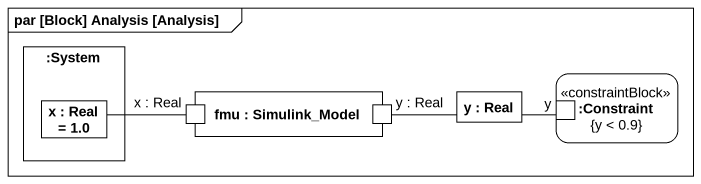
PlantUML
@startuml
mainframe par [Block] Analysis [Analysis]
rectangle ":System" as System {
  rectangle "x : Real = 1.0" as x_
}
rectangle ":Constraint\n{y < 0.9}" as Constraint <<constraintBlock>> {
  port "y" as y_2
}
rectangle "fmu : Simulink_Model" as fmu {
  port "x : Real" as x_Real
  port "y : Real" as y_Real
}
rectangle "y : Real" as y
x_ -right- x_Real
y_Real -right- y
y -right- y_2
@enduml
